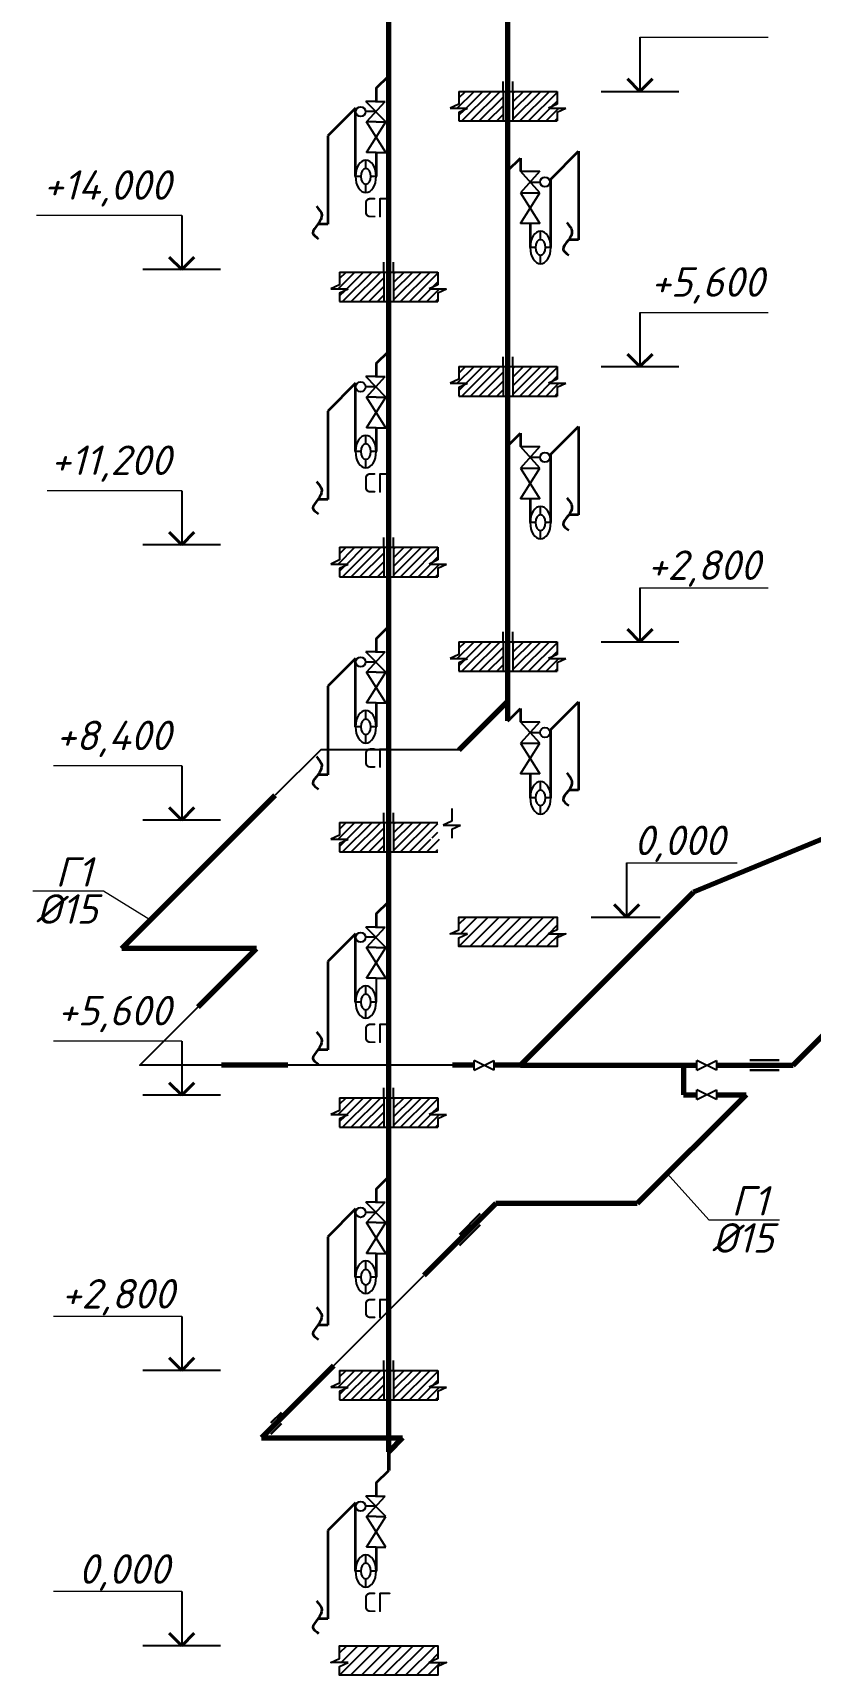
# Model space of a CAD drawing. Header units: millimetres. Extents: x -710977 to 10671, y -929782 to 89628.
# Drawn here: x -212.3 to -133.2, y 4356.3 to 4523.4 of the extents above; entities that cross this region are included whole.
import ezdxf

# ---------------------------------------------------------------- set-up
doc = ezdxf.new("R2010")
doc.units = ezdxf.units.MM
doc.header["$LTSCALE"] = 0.4
doc.layers.add('аксонометрия', color=84, linetype='Continuous')
doc.layers.add('кварталыИнфо', color=7, linetype='Continuous')
doc.layers.add('Надписи', color=7, linetype='Continuous', lineweight=20)
doc.styles.add('Zhenka', font='isocpeur.ttf', dxfattribs={"height": 400})
doc.styles.add('текстовый', font='isocpeui.ttf', dxfattribs={"height": 5})
doc.linetypes.add('ГОСТ 2.303 3', pattern='A,0.001,[1,GOST 2.303-68.shx,S=1,R=0,X=0,Y=0],-26', length=26.001)
pattern_1 = [(45, (-681.7215, 4279.6818), (-0.44194174, 0.44194174), [])]
pattern_2 = [(45, (-681.7215, 4307.6818), (-0.44194174, 0.44194174), [])]
pattern_3 = [(45, (-681.7215, 4335.6818), (-0.44194174, 0.44194174), [])]
pattern_4 = [(45, (-669.58795, 4326.06535), (-0.44194174, 0.44194174), [])]
pattern_5 = [(45, (-669.58795, 4354.06535), (-0.44194174, 0.44194174), [])]

msp = doc.modelspace()

# ---------------------------------------------------------------- hatches: boundary and pattern name
at = {"layer": 'аксонометрия', "lineweight": 25}
h = msp.add_hatch(dxfattribs=at)
h.set_pattern_fill('ANSI31', scale=5, style=0)
h.set_pattern_definition([(45, (-669.58795, 4382.06535), (-0.44194174, 0.44194174), [])])
h.paths.add_polyline_path([(-164.444, 4514.444), (-164.444, 4517.444), (-168.944, 4517.444), (-168.944, 4516.152), (-169.831, 4515.744), (-168.058, 4515.744), (-168.944, 4515.335), (-168.944, 4514.444)])
h = msp.add_hatch(dxfattribs=at)
h.set_pattern_fill('ANSI31', scale=5, style=0)
h.set_pattern_definition(pattern_5)
h.paths.add_polyline_path([(-158.058, 4515.744), (-159.831, 4515.744), (-158.944, 4516.152), (-158.944, 4517.444), (-163.444, 4517.444), (-163.444, 4514.444), (-158.944, 4514.444), (-158.944, 4515.335)])
h = msp.add_hatch(dxfattribs=at)
h.set_pattern_fill('ANSI31', scale=5, style=0)
h.set_pattern_definition([(45, (-681.7215, 4363.6818), (-0.44194174, 0.44194174), [])])
h.paths.add_polyline_path([(-176.578, 4496.06), (-176.578, 4499.06), (-181.078, 4499.06), (-181.078, 4497.768), (-181.965, 4497.36), (-180.191, 4497.36), (-181.078, 4496.952), (-181.078, 4496.06)])
h = msp.add_hatch(dxfattribs=at)
h.set_pattern_fill('ANSI31', scale=5, style=0)
h.set_pattern_definition(pattern_3)
h.paths.add_polyline_path([(-175.578, 4496.06), (-171.078, 4496.06), (-171.078, 4496.952), (-170.191, 4497.36), (-171.965, 4497.36), (-171.078, 4497.768), (-171.078, 4499.06), (-175.578, 4499.06)])
h = msp.add_hatch(dxfattribs=at)
h.set_pattern_fill('ANSI31', scale=5, style=0)
h.set_pattern_definition(pattern_5)
h.paths.add_polyline_path([(-164.444, 4486.444), (-164.444, 4489.444), (-168.944, 4489.444), (-168.944, 4488.152), (-169.831, 4487.744), (-168.058, 4487.744), (-168.944, 4487.335), (-168.944, 4486.444)])
h = msp.add_hatch(dxfattribs=at)
h.set_pattern_fill('ANSI31', scale=5, style=0)
h.set_pattern_definition(pattern_4)
h.paths.add_polyline_path([(-158.058, 4487.744), (-159.831, 4487.744), (-158.944, 4488.152), (-158.944, 4489.444), (-163.444, 4489.444), (-163.444, 4486.444), (-158.944, 4486.444), (-158.944, 4487.335)])
h = msp.add_hatch(dxfattribs=at)
h.set_pattern_fill('ANSI31', scale=5, style=0)
h.set_pattern_definition(pattern_3)
h.paths.add_polyline_path([(-176.578, 4468.06), (-176.578, 4471.06), (-181.078, 4471.06), (-181.078, 4469.768), (-181.965, 4469.36), (-180.191, 4469.36), (-181.078, 4468.952), (-181.078, 4468.06)])
h = msp.add_hatch(dxfattribs=at)
h.set_pattern_fill('ANSI31', scale=5, style=0)
h.set_pattern_definition(pattern_2)
h.paths.add_polyline_path([(-175.578, 4468.06), (-171.078, 4468.06), (-171.078, 4468.952), (-170.191, 4469.36), (-171.965, 4469.36), (-171.078, 4469.768), (-171.078, 4471.06), (-175.578, 4471.06)])
h = msp.add_hatch(dxfattribs=at)
h.set_pattern_fill('ANSI31', scale=5, style=0)
h.set_pattern_definition(pattern_4)
h.paths.add_polyline_path([(-164.444, 4458.444), (-164.444, 4461.444), (-168.944, 4461.444), (-168.944, 4460.152), (-169.831, 4459.744), (-168.058, 4459.744), (-168.944, 4459.335), (-168.944, 4458.444)])
h = msp.add_hatch(dxfattribs=at)
h.set_pattern_fill('ANSI31', scale=5, style=0)
h.set_pattern_definition([(45, (-669.58795, 4298.06535), (-0.44194174, 0.44194174), [])])
h.paths.add_polyline_path([(-158.058, 4459.744), (-159.831, 4459.744), (-158.944, 4460.152), (-158.944, 4461.444), (-163.444, 4461.444), (-163.444, 4458.444), (-158.944, 4458.444), (-158.944, 4459.335)])
h = msp.add_hatch(dxfattribs=at)
h.set_pattern_fill('ANSI31', scale=5, style=0)
h.set_pattern_definition(pattern_2)
h.paths.add_polyline_path([(-176.578, 4440.06), (-176.578, 4443.06), (-181.078, 4443.06), (-181.078, 4441.768), (-181.965, 4441.36), (-180.191, 4441.36), (-181.078, 4440.952), (-181.078, 4440.06)])
h = msp.add_hatch(dxfattribs=at)
h.set_pattern_fill('ANSI31', scale=5, style=0)
h.set_pattern_definition(pattern_1)
h.paths.add_polyline_path([(-175.578, 4440.06), (-171.078, 4440.06), (-171.078, 4440.952), (-170.191, 4441.36), (-171.965, 4441.36), (-171.078, 4441.768), (-171.078, 4443.06), (-175.578, 4443.06)])
h = msp.add_hatch(dxfattribs=at)
h.set_pattern_fill('ANSI31', scale=5, style=0)
h.set_pattern_definition(pattern_1)
h.paths.add_polyline_path([(-176.578, 4412.06), (-176.578, 4415.06), (-181.078, 4415.06), (-181.078, 4413.768), (-181.965, 4413.36), (-180.191, 4413.36), (-181.078, 4412.952), (-181.078, 4412.06)])
h = msp.add_hatch(dxfattribs=at)
h.set_pattern_fill('ANSI31', scale=5, style=0)
h.set_pattern_definition([(45, (-681.7215, 4251.6818), (-0.44194174, 0.44194174), [])])
h.paths.add_polyline_path([(-175.578, 4412.06), (-171.078, 4412.06), (-171.078, 4412.952), (-170.191, 4413.36), (-171.965, 4413.36), (-171.078, 4413.768), (-171.078, 4415.06), (-175.578, 4415.06)])
h = msp.add_hatch(dxfattribs=at)
h.set_pattern_fill('ANSI31', scale=5, style=0)
h.set_pattern_definition([(45, (-681.7215, 4251.9318), (-0.44194174, 0.44194174), [])])
h.paths.add_polyline_path([(-176.578, 4384.31), (-176.578, 4387.31), (-181.078, 4387.31), (-181.078, 4386.018), (-181.965, 4385.61), (-180.191, 4385.61), (-181.078, 4385.202), (-181.078, 4384.31)])
h = msp.add_hatch(dxfattribs=at)
h.set_pattern_fill('ANSI31', scale=5, style=0)
h.set_pattern_definition([(45, (-681.7215, 4223.9318), (-0.44194174, 0.44194174), [])])
h.paths.add_polyline_path([(-175.578, 4384.31), (-171.078, 4384.31), (-171.078, 4385.202), (-170.191, 4385.61), (-171.965, 4385.61), (-171.078, 4386.018), (-171.078, 4387.31), (-175.578, 4387.31)])
at = {"layer": 'кварталыИнфо', "ltscale": 0.12}
h = msp.add_hatch(dxfattribs=at)
h.set_pattern_fill('ANSI31', color=256, scale=0.25)
h.set_pattern_definition([(45, (-786.3329, 204.12744), (-0.56126601, 0.56126601), [])])
h.paths.add_polyline_path([(-168.058, 4431.744), (-169.831, 4431.744), (-168.944, 4432.152), (-168.944, 4433.444), (-158.944, 4433.444), (-158.944, 4432.152), (-159.831, 4431.744), (-158.058, 4431.744), (-158.944, 4431.335), (-158.944, 4430.444), (-168.944, 4430.444), (-168.944, 4431.335)])
h = msp.add_hatch(dxfattribs=at)
h.set_pattern_fill('ANSI31', color=256, scale=0.25)
h.set_pattern_definition([(45, (-798.4665, 129.9939), (-0.56126601, 0.56126601), [])])
h.paths.add_polyline_path([(-180.191, 4357.61), (-181.965, 4357.61), (-181.078, 4358.018), (-181.078, 4359.31), (-171.078, 4359.31), (-171.078, 4358.018), (-171.965, 4357.61), (-170.191, 4357.61), (-171.078, 4357.202), (-171.078, 4356.31), (-181.078, 4356.31), (-181.078, 4357.202)])

# ---------------------------------------------------------------- linework, layer by layer
at = {"color": 7, "lineweight": 20}
for p, q in [((-150.52, 4522.947), (-137.467, 4522.947)), ((-197.13, 4504.814), (-211.904, 4504.814)), ((-150.52, 4494.947), (-137.467, 4494.947)), ((-197.13, 4476.814), (-210.806, 4476.814)), ((-150.52, 4466.947), (-137.467, 4466.947)), ((-197.13, 4448.814), (-210.183, 4448.814)), ((-151.885, 4438.947), (-140.631, 4438.947)), ((-212.266, 4436.114), (-205.086, 4436.114)), ((-205.086, 4436.114), (-200.299, 4433.159)), ((-197.13, 4420.814), (-210.183, 4420.814)), ((-147.765, 4407.333), (-143.513, 4402.65)), ((-143.513, 4402.65), (-136.334, 4402.65)), ((-197.13, 4392.814), (-210.183, 4392.814)), ((-197.13, 4364.814), (-210.183, 4364.814))]:
    msp.add_line(p, q, dxfattribs=at)
at = {"color": 7, "lineweight": 25}
for p, q in [((-150.52, 4522.947), (-150.52, 4517.444)), ((-154.464, 4517.444), (-146.576, 4517.444)), ((-197.13, 4504.814), (-197.13, 4499.31)), ((-193.186, 4499.31), (-201.074, 4499.31)), ((-150.52, 4494.947), (-150.52, 4489.444)), ((-154.464, 4489.444), (-146.576, 4489.444)), ((-197.13, 4476.814), (-197.13, 4471.31)), ((-193.186, 4471.31), (-201.074, 4471.31)), ((-150.52, 4466.947), (-150.52, 4461.444)), ((-154.464, 4461.444), (-146.576, 4461.444)), ((-197.13, 4448.814), (-197.13, 4443.31)), ((-193.186, 4443.31), (-201.074, 4443.31)), ((-151.885, 4438.947), (-151.885, 4433.444)), ((-155.47, 4433.444), (-148.473, 4433.444)), ((-197.13, 4420.814), (-197.13, 4415.31)), ((-193.186, 4415.31), (-201.074, 4415.31)), ((-197.13, 4392.814), (-197.13, 4387.31)), ((-193.186, 4387.31), (-201.074, 4387.31)), ((-197.13, 4364.814), (-197.13, 4359.31)), ((-193.186, 4359.31), (-201.074, 4359.31))]:
    msp.add_line(p, q, dxfattribs=at)
at = {"color": 7, "lineweight": 35}
for p, q in [((-177.351, 4517.757), (-176.078, 4519.03)), ((-177.351, 4517.757), (-177.351, 4516.42)), ((-179.451, 4515.747), (-182.279, 4512.919)), ((-179.451, 4508.797), (-179.451, 4515.747)), ((-182.279, 4512.919), (-182.279, 4503.919)), ((-177.351, 4511.226), (-177.351, 4508.797)), ((-163.944, 4509.383), (-162.671, 4510.656)), ((-162.671, 4510.656), (-162.671, 4509.319)), ((-159.586, 4508.519), (-156.758, 4511.347)), ((-156.758, 4511.347), (-156.758, 4502.347)), ((-159.586, 4501.569), (-159.586, 4508.519)), ((-182.279, 4503.919), (-183.279, 4503.919)), ((-161.686, 4503.999), (-161.686, 4501.569)), ((-156.758, 4502.347), (-157.758, 4502.347)), ((-177.351, 4489.757), (-176.078, 4491.03)), ((-177.351, 4489.757), (-177.351, 4488.42)), ((-179.451, 4487.747), (-182.279, 4484.919)), ((-179.451, 4480.797), (-179.451, 4487.747)), ((-182.279, 4484.919), (-182.279, 4475.919)), ((-177.351, 4483.226), (-177.351, 4480.797)), ((-159.586, 4480.519), (-156.758, 4483.347)), ((-156.758, 4483.347), (-156.758, 4474.347)), ((-163.944, 4481.383), (-162.671, 4482.656)), ((-162.671, 4482.656), (-162.671, 4481.319)), ((-159.586, 4473.569), (-159.586, 4480.519)), ((-182.279, 4475.919), (-183.279, 4475.919)), ((-161.686, 4475.999), (-161.686, 4473.569)), ((-156.758, 4474.347), (-157.758, 4474.347)), ((-177.351, 4461.757), (-176.078, 4463.03)), ((-177.351, 4461.757), (-177.351, 4460.42)), ((-179.451, 4459.747), (-182.279, 4456.919)), ((-179.451, 4452.797), (-179.451, 4459.747)), ((-182.279, 4456.919), (-182.279, 4447.919)), ((-177.351, 4455.226), (-177.351, 4452.797)), ((-163.944, 4453.383), (-162.671, 4454.656)), ((-162.671, 4454.656), (-162.671, 4453.319)), ((-159.586, 4452.519), (-156.758, 4455.347)), ((-156.758, 4455.347), (-156.758, 4446.347)), ((-159.586, 4445.569), (-159.586, 4452.519)), ((-161.686, 4447.999), (-161.686, 4445.569)), ((-182.279, 4447.919), (-183.279, 4447.919)), ((-156.758, 4446.347), (-157.758, 4446.347)), ((-177.351, 4433.757), (-176.078, 4435.03)), ((-177.351, 4433.757), (-177.351, 4432.42)), ((-179.451, 4431.747), (-182.279, 4428.919)), ((-179.451, 4424.797), (-179.451, 4431.747)), ((-182.279, 4428.919), (-182.279, 4419.919)), ((-182.279, 4419.919), (-183.279, 4419.919)), ((-177.351, 4405.757), (-176.078, 4407.03)), ((-177.351, 4405.757), (-177.351, 4404.42)), ((-179.451, 4403.747), (-182.279, 4400.919)), ((-179.451, 4396.797), (-179.451, 4403.747)), ((-182.279, 4400.919), (-182.279, 4391.919)), ((-177.351, 4399.226), (-177.351, 4396.797)), ((-182.279, 4391.919), (-183.279, 4391.919)), ((-177.351, 4375.865), (-176.078, 4377.138)), ((-177.351, 4375.865), (-177.351, 4374.528)), ((-179.451, 4373.855), (-182.279, 4371.027)), ((-179.451, 4366.905), (-179.451, 4373.855)), ((-182.279, 4371.027), (-182.279, 4362.027)), ((-177.351, 4369.334), (-177.351, 4366.905)), ((-182.279, 4362.027), (-183.279, 4362.027))]:
    msp.add_line(p, q, dxfattribs=at)
at = {"lineweight": 30}
for p, q in [((-139.348, 4418.868), (-136.348, 4418.868)), ((-136.348, 4417.868), (-139.348, 4417.868)), ((-166.761, 4403.269), (-168.882, 4401.147)), ((-166.761, 4402.134), (-168.882, 4400.013)), ((-186.989, 4383.041), (-188.05, 4381.98)), ((-186.989, 4381.906), (-188.05, 4380.845))]:
    msp.add_line(p, q, dxfattribs=at)
at = {"color": 7, "lineweight": 50}
msp.add_line((-176.078, 4377.138), (-176.078, 4379.03), dxfattribs=at)
at = {"color": 7, "lineweight": 35}
for points in [[(-183.418, 4505.76), (-182.891, 4504.885), (-183.279, 4503.919), (-183.779, 4503.034), (-183.2, 4502.456)], [(-157.964, 4504.098), (-157.437, 4503.223), (-157.825, 4502.258), (-158.324, 4501.373), (-157.746, 4500.795)], [(-183.418, 4477.76), (-182.891, 4476.885), (-183.279, 4475.919), (-183.779, 4475.034), (-183.2, 4474.456)], [(-157.964, 4476.098), (-157.437, 4475.223), (-157.825, 4474.258), (-158.324, 4473.373), (-157.746, 4472.795)], [(-183.418, 4449.76), (-182.891, 4448.885), (-183.279, 4447.919), (-183.779, 4447.034), (-183.2, 4446.456)], [(-157.964, 4448.098), (-157.437, 4447.223), (-157.825, 4446.258), (-158.324, 4445.373), (-157.746, 4444.795)], [(-183.418, 4421.76), (-182.891, 4420.885), (-183.279, 4419.919), (-183.779, 4419.034), (-183.2, 4418.456)], [(-183.418, 4393.76), (-182.891, 4392.885), (-183.279, 4391.919), (-183.779, 4391.034), (-183.2, 4390.456)], [(-183.418, 4363.867), (-182.891, 4362.992), (-183.279, 4362.027), (-183.779, 4361.142), (-183.2, 4360.564)]]:
    msp.add_spline(points, degree=3, dxfattribs=at)
at = {"layer": 'аксонометрия', "color": 7, "lineweight": 70}
for p, q in [((-163.944, 4453.414), (-163.944, 4677.414)), ((-176.078, 4379.03), (-176.078, 4603.03))]:
    msp.add_line(p, q, dxfattribs=at)
at = {"layer": 'аксонометрия', "color": 7, "lineweight": 25}
for p, q in [((-164.444, 4517.444), (-164.444, 4518.444)), ((-163.444, 4517.444), (-163.444, 4518.444)), ((-168.944, 4517.444), (-158.944, 4517.444)), ((-168.944, 4517.444), (-168.944, 4516.152)), ((-164.444, 4517.444), (-164.444, 4514.444)), ((-163.444, 4517.444), (-163.444, 4514.444)), ((-158.944, 4517.444), (-158.944, 4516.152)), ((-177.39, 4515.384), (-178.429, 4515.384)), ((-177.429, 4516.42), (-178.412, 4516.42)), ((-176.368, 4514.348), (-178.412, 4516.42)), ((-178.333, 4514.348), (-176.446, 4516.42)), ((-177.429, 4516.42), (-176.446, 4516.42)), ((-168.944, 4516.152), (-169.831, 4515.744)), ((-169.831, 4515.744), (-168.058, 4515.744)), ((-168.944, 4515.335), (-168.058, 4515.744)), ((-168.944, 4515.335), (-168.944, 4514.444)), ((-158.944, 4516.152), (-159.831, 4515.744)), ((-159.831, 4515.744), (-158.058, 4515.744)), ((-158.944, 4515.335), (-158.058, 4515.744)), ((-158.944, 4515.335), (-158.944, 4514.444)), ((-177.351, 4514.348), (-178.333, 4514.348)), ((-176.368, 4511.226), (-178.333, 4514.348)), ((-178.333, 4511.226), (-176.368, 4514.348)), ((-177.351, 4514.348), (-176.368, 4514.348)), ((-168.944, 4514.444), (-158.944, 4514.444)), ((-163.944, 4514.444), (-163.944, 4509.444)), ((-178.401, 4509.583), (-178.401, 4510.45)), ((-177.351, 4511.226), (-178.333, 4511.226)), ((-177.351, 4511.226), (-176.368, 4511.226)), ((-178.922, 4508.797), (-179.451, 4508.797)), ((-177.351, 4508.797), (-177.879, 4508.797)), ((-161.686, 4508.219), (-160.686, 4508.219)), ((-178.401, 4507.145), (-178.401, 4508.012)), ((-160.636, 4502.355), (-160.636, 4503.222)), ((-161.158, 4501.569), (-161.686, 4501.569)), ((-159.586, 4501.569), (-160.115, 4501.569)), ((-176.578, 4499.06), (-176.578, 4500.06)), ((-175.578, 4499.06), (-175.578, 4500.06)), ((-160.636, 4499.916), (-160.636, 4500.783)), ((-181.078, 4499.06), (-171.078, 4499.06)), ((-181.078, 4499.06), (-181.078, 4497.768)), ((-176.578, 4499.06), (-176.578, 4496.06)), ((-175.578, 4499.06), (-175.578, 4496.06)), ((-171.078, 4499.06), (-171.078, 4497.768)), ((-181.078, 4497.768), (-181.965, 4497.36)), ((-181.965, 4497.36), (-180.191, 4497.36)), ((-181.078, 4496.952), (-180.191, 4497.36)), ((-181.078, 4496.952), (-181.078, 4496.06)), ((-171.078, 4497.768), (-171.965, 4497.36)), ((-171.965, 4497.36), (-170.191, 4497.36)), ((-171.078, 4496.952), (-170.191, 4497.36)), ((-171.078, 4496.952), (-171.078, 4496.06)), ((-181.078, 4496.06), (-171.078, 4496.06)), ((-164.444, 4489.444), (-164.444, 4490.444)), ((-163.444, 4489.444), (-163.444, 4490.444)), ((-177.429, 4488.42), (-178.412, 4488.42)), ((-176.368, 4486.348), (-178.412, 4488.42)), ((-178.333, 4486.348), (-176.446, 4488.42)), ((-177.429, 4488.42), (-176.446, 4488.42)), ((-168.944, 4488.152), (-169.831, 4487.744)), ((-168.944, 4489.444), (-158.944, 4489.444)), ((-168.944, 4489.444), (-168.944, 4488.152)), ((-164.444, 4489.444), (-164.444, 4486.444)), ((-163.444, 4489.444), (-163.444, 4486.444)), ((-158.944, 4488.152), (-159.831, 4487.744)), ((-158.944, 4489.444), (-158.944, 4488.152)), ((-177.39, 4487.384), (-178.429, 4487.384)), ((-169.831, 4487.744), (-168.058, 4487.744)), ((-168.944, 4487.335), (-168.058, 4487.744)), ((-168.944, 4487.335), (-168.944, 4486.444)), ((-168.944, 4486.444), (-158.944, 4486.444)), ((-159.831, 4487.744), (-158.058, 4487.744)), ((-158.944, 4487.335), (-158.058, 4487.744)), ((-158.944, 4487.335), (-158.944, 4486.444)), ((-177.351, 4486.348), (-178.333, 4486.348)), ((-176.368, 4483.226), (-178.333, 4486.348)), ((-178.333, 4483.226), (-176.368, 4486.348)), ((-177.351, 4486.348), (-176.368, 4486.348)), ((-177.351, 4483.226), (-178.333, 4483.226)), ((-177.351, 4483.226), (-176.368, 4483.226)), ((-178.401, 4481.583), (-178.401, 4482.45)), ((-178.922, 4480.797), (-179.451, 4480.797)), ((-178.401, 4479.145), (-178.401, 4480.012)), ((-177.351, 4480.797), (-177.879, 4480.797)), ((-161.686, 4480.219), (-160.686, 4480.219)), ((-160.636, 4474.355), (-160.636, 4475.222)), ((-161.158, 4473.569), (-161.686, 4473.569)), ((-159.586, 4473.569), (-160.115, 4473.569)), ((-176.578, 4471.06), (-176.578, 4472.06)), ((-175.578, 4471.06), (-175.578, 4472.06)), ((-160.636, 4471.916), (-160.636, 4472.783)), ((-181.078, 4469.768), (-181.965, 4469.36)), ((-181.078, 4471.06), (-171.078, 4471.06)), ((-181.078, 4471.06), (-181.078, 4469.768)), ((-176.578, 4471.06), (-176.578, 4468.06)), ((-175.578, 4471.06), (-175.578, 4468.06)), ((-171.078, 4469.768), (-171.965, 4469.36)), ((-171.078, 4471.06), (-171.078, 4469.768)), ((-181.965, 4469.36), (-180.191, 4469.36)), ((-181.078, 4468.952), (-180.191, 4469.36)), ((-181.078, 4468.952), (-181.078, 4468.06)), ((-181.078, 4468.06), (-171.078, 4468.06)), ((-171.965, 4469.36), (-170.191, 4469.36)), ((-171.078, 4468.952), (-170.191, 4469.36)), ((-171.078, 4468.952), (-171.078, 4468.06)), ((-168.944, 4461.444), (-158.944, 4461.444)), ((-168.944, 4461.444), (-168.944, 4460.152)), ((-164.444, 4461.444), (-164.444, 4462.444)), ((-164.444, 4461.444), (-164.444, 4458.444)), ((-163.444, 4461.444), (-163.444, 4462.444)), ((-163.444, 4461.444), (-163.444, 4458.444)), ((-158.944, 4461.444), (-158.944, 4460.152)), ((-177.429, 4460.42), (-178.412, 4460.42)), ((-176.368, 4458.348), (-178.412, 4460.42)), ((-178.333, 4458.348), (-176.446, 4460.42)), ((-177.429, 4460.42), (-176.446, 4460.42)), ((-168.944, 4460.152), (-169.831, 4459.744)), ((-169.831, 4459.744), (-168.058, 4459.744)), ((-168.944, 4459.335), (-168.058, 4459.744)), ((-158.944, 4460.152), (-159.831, 4459.744)), ((-159.831, 4459.744), (-158.058, 4459.744)), ((-158.944, 4459.335), (-158.058, 4459.744)), ((-177.39, 4459.384), (-178.429, 4459.384)), ((-177.351, 4458.348), (-178.333, 4458.348)), ((-176.368, 4455.226), (-178.333, 4458.348)), ((-178.333, 4455.226), (-176.368, 4458.348)), ((-177.351, 4458.348), (-176.368, 4458.348)), ((-168.944, 4459.335), (-168.944, 4458.444)), ((-158.944, 4459.335), (-158.944, 4458.444)), ((-177.351, 4455.226), (-178.333, 4455.226)), ((-177.351, 4455.226), (-176.368, 4455.226)), ((-178.401, 4453.583), (-178.401, 4454.45)), ((-178.922, 4452.797), (-179.451, 4452.797)), ((-178.401, 4451.145), (-178.401, 4452.012)), ((-177.351, 4452.797), (-177.879, 4452.797)), ((-161.686, 4452.219), (-160.686, 4452.219)), ((-160.636, 4446.355), (-160.636, 4447.222)), ((-161.158, 4445.569), (-161.686, 4445.569)), ((-160.636, 4443.916), (-160.636, 4444.783)), ((-159.586, 4445.569), (-160.115, 4445.569)), ((-181.078, 4443.06), (-171.078, 4443.06)), ((-181.078, 4443.06), (-181.078, 4441.768)), ((-176.578, 4443.06), (-176.578, 4444.06)), ((-176.578, 4443.06), (-176.578, 4440.06)), ((-175.578, 4443.06), (-175.578, 4444.06)), ((-175.578, 4443.06), (-175.578, 4440.06)), ((-169.664, 4443.183), (-170.55, 4442.774)), ((-169.664, 4444.474), (-169.664, 4443.183)), ((-181.078, 4441.768), (-181.965, 4441.36)), ((-181.965, 4441.36), (-180.191, 4441.36)), ((-181.078, 4440.952), (-180.191, 4441.36)), ((-170.55, 4442.774), (-168.777, 4442.774)), ((-169.664, 4442.366), (-168.777, 4442.774)), ((-169.664, 4442.366), (-169.664, 4441.474)), ((-181.078, 4440.952), (-181.078, 4440.06)), ((-181.078, 4440.06), (-171.078, 4440.06)), ((-177.39, 4431.384), (-178.429, 4431.384)), ((-177.429, 4432.42), (-178.412, 4432.42)), ((-176.368, 4430.348), (-178.412, 4432.42)), ((-178.333, 4430.348), (-176.446, 4432.42)), ((-177.429, 4432.42), (-176.446, 4432.42)), ((-177.351, 4430.348), (-178.333, 4430.348)), ((-176.368, 4427.226), (-178.333, 4430.348)), ((-178.333, 4427.226), (-176.368, 4430.348)), ((-177.351, 4430.348), (-176.368, 4430.348)), ((-178.401, 4425.583), (-178.401, 4426.45)), ((-177.351, 4427.226), (-178.333, 4427.226)), ((-177.351, 4427.226), (-177.351, 4424.797)), ((-177.351, 4427.226), (-176.368, 4427.226)), ((-178.922, 4424.797), (-179.451, 4424.797)), ((-177.351, 4424.797), (-177.879, 4424.797)), ((-178.401, 4423.145), (-178.401, 4424.012)), ((-167.387, 4417.861), (-167.387, 4418.861)), ((-167.387, 4417.861), (-165.387, 4418.861)), ((-165.387, 4417.861), (-167.387, 4418.861)), ((-165.387, 4418.861), (-165.387, 4417.861)), ((-144.754, 4417.861), (-144.754, 4418.861)), ((-144.754, 4417.861), (-142.754, 4418.861)), ((-142.754, 4417.861), (-144.754, 4418.861)), ((-142.754, 4418.861), (-142.754, 4417.861)), ((-181.078, 4415.06), (-171.078, 4415.06)), ((-181.078, 4415.06), (-181.078, 4413.768)), ((-176.578, 4415.06), (-176.578, 4416.06)), ((-176.578, 4415.06), (-176.578, 4412.06)), ((-175.578, 4415.06), (-175.578, 4416.06)), ((-175.578, 4415.06), (-175.578, 4412.06)), ((-171.078, 4415.06), (-171.078, 4413.768)), ((-144.754, 4414.861), (-144.754, 4415.861)), ((-144.754, 4414.861), (-142.754, 4415.861)), ((-142.754, 4414.861), (-144.754, 4415.861)), ((-142.754, 4415.861), (-142.754, 4414.861)), ((-181.078, 4413.768), (-181.965, 4413.36)), ((-181.965, 4413.36), (-180.191, 4413.36)), ((-181.078, 4412.952), (-180.191, 4413.36)), ((-181.078, 4412.952), (-181.078, 4412.06)), ((-171.078, 4413.768), (-171.965, 4413.36)), ((-171.965, 4413.36), (-170.191, 4413.36)), ((-171.078, 4412.952), (-170.191, 4413.36)), ((-171.078, 4412.952), (-171.078, 4412.06)), ((-181.078, 4412.06), (-171.078, 4412.06)), ((-177.39, 4403.384), (-178.429, 4403.384)), ((-177.429, 4404.42), (-178.412, 4404.42)), ((-176.368, 4402.348), (-178.412, 4404.42)), ((-178.333, 4402.348), (-176.446, 4404.42)), ((-177.429, 4404.42), (-176.446, 4404.42)), ((-177.351, 4402.348), (-178.333, 4402.348)), ((-176.368, 4399.226), (-178.333, 4402.348)), ((-178.333, 4399.226), (-176.368, 4402.348)), ((-177.351, 4402.348), (-176.368, 4402.348)), ((-178.401, 4397.583), (-178.401, 4398.45)), ((-177.351, 4399.226), (-178.333, 4399.226)), ((-177.351, 4399.226), (-176.368, 4399.226)), ((-178.922, 4396.797), (-179.451, 4396.797)), ((-177.351, 4396.797), (-177.879, 4396.797)), ((-178.401, 4395.145), (-178.401, 4396.012)), ((-176.578, 4387.31), (-176.578, 4388.31)), ((-175.578, 4387.31), (-175.578, 4388.31)), ((-181.078, 4387.31), (-171.078, 4387.31)), ((-181.078, 4387.31), (-181.078, 4386.018)), ((-176.578, 4387.31), (-176.578, 4384.31)), ((-175.578, 4387.31), (-175.578, 4384.31)), ((-171.078, 4387.31), (-171.078, 4386.018)), ((-181.078, 4386.018), (-181.965, 4385.61)), ((-181.965, 4385.61), (-180.191, 4385.61)), ((-181.078, 4385.202), (-180.191, 4385.61)), ((-181.078, 4385.202), (-181.078, 4384.31)), ((-171.078, 4386.018), (-171.965, 4385.61)), ((-171.965, 4385.61), (-170.191, 4385.61)), ((-171.078, 4385.202), (-170.191, 4385.61)), ((-171.078, 4385.202), (-171.078, 4384.31)), ((-181.078, 4384.31), (-171.078, 4384.31)), ((-177.429, 4374.528), (-178.412, 4374.528)), ((-176.368, 4372.456), (-178.412, 4374.528)), ((-178.333, 4372.456), (-176.446, 4374.528)), ((-177.429, 4374.528), (-176.446, 4374.528)), ((-177.39, 4373.492), (-178.429, 4373.492)), ((-177.351, 4372.456), (-178.333, 4372.456)), ((-176.368, 4369.334), (-178.333, 4372.456)), ((-178.333, 4369.334), (-176.368, 4372.456)), ((-177.351, 4372.456), (-176.368, 4372.456)), ((-178.401, 4367.691), (-178.401, 4368.558)), ((-177.351, 4369.334), (-178.333, 4369.334)), ((-177.351, 4369.334), (-176.368, 4369.334)), ((-178.922, 4366.905), (-179.451, 4366.905)), ((-178.401, 4365.252), (-178.401, 4366.119)), ((-177.351, 4366.905), (-177.879, 4366.905))]:
    msp.add_line(p, q, dxfattribs=at)
at = {"layer": 'аксонометрия'}
msp.add_line((-168.944, 4458.444), (-158.944, 4458.444), dxfattribs=at)
at = {"layer": 'аксонометрия', "color": 7, "lineweight": 60}
for q in [(-163.944, 4457.548), (-163.944, 4453.414)]:
    msp.add_line((-163.944, 4455.414), q, dxfattribs=at)
at = {"layer": 'аксонометрия', "color": 7, "lineweight": 25}
for points in [[(-168.058, 4431.744), (-169.831, 4431.744), (-168.944, 4432.152), (-168.944, 4433.444), (-158.944, 4433.444), (-158.944, 4432.152), (-159.831, 4431.744), (-158.058, 4431.744), (-158.944, 4431.335), (-158.944, 4430.444), (-168.944, 4430.444), (-168.944, 4431.335)], [(-180.191, 4357.61), (-181.965, 4357.61), (-181.078, 4358.018), (-181.078, 4359.31), (-171.078, 4359.31), (-171.078, 4358.018), (-171.965, 4357.61), (-170.191, 4357.61), (-171.078, 4357.202), (-171.078, 4356.31), (-181.078, 4356.31), (-181.078, 4357.202)]]:
    msp.add_lwpolyline(points, close=True, dxfattribs=at)
for centre in [(-178.929, 4515.384), (-160.186, 4508.219), (-178.929, 4487.384), (-160.186, 4480.219), (-178.929, 4459.384), (-160.186, 4452.219), (-178.929, 4431.384), (-178.929, 4403.384), (-178.929, 4373.492)]:
    msp.add_circle(centre, 0.5, dxfattribs=at)
at = {"layer": 'аксонометрия', "color": 7, "lineweight": 25, "extrusion": (0, 0, -1)}
for centre, major_axis, ratio in [((-178.401, 4508.797), (0, -1.653), 0.6353435), ((-178.401, 4508.797), (0, -0.786), 0.6634455), ((-160.636, 4501.569), (0, -1.653), 0.6353435), ((-160.636, 4501.569), (0, -0.786), 0.6634455), ((-178.401, 4480.797), (0, -1.653), 0.6353435), ((-178.401, 4480.797), (0, -0.786), 0.6634455), ((-160.636, 4473.569), (0, -1.653), 0.6353435), ((-160.636, 4473.569), (0, -0.786), 0.6634455), ((-178.401, 4452.797), (0, -1.653), 0.6353435), ((-178.401, 4452.797), (0, -0.786), 0.6634455), ((-160.636, 4445.569), (0, -1.653), 0.6353435), ((-160.636, 4445.569), (0, -0.786), 0.6634455), ((-178.401, 4424.797), (0, -1.653), 0.6353435), ((-178.401, 4424.797), (0, -0.786), 0.6634455), ((-178.401, 4396.797), (0, -1.653), 0.6353435), ((-178.401, 4396.797), (0, -0.786), 0.6634455), ((-178.401, 4366.905), (0, -1.653), 0.6353435), ((-178.401, 4366.905), (0, -0.786), 0.6634455)]:
    msp.add_ellipse(centre, major_axis=major_axis, ratio=ratio, dxfattribs=at)
at = {"layer": 'кварталыИнфо', "ltscale": 0.12}
for p, q in [((-162.671, 4509.319), (-160.701, 4509.319)), ((-160.701, 4507.119), (-162.671, 4509.319)), ((-160.701, 4509.319), (-162.671, 4507.119)), ((-162.671, 4507.119), (-160.701, 4507.119)), ((-162.671, 4503.999), (-160.701, 4507.119)), ((-162.671, 4507.119), (-160.701, 4503.999)), ((-160.701, 4503.999), (-162.671, 4503.999)), ((-162.671, 4481.319), (-160.701, 4481.319)), ((-160.701, 4479.119), (-162.671, 4481.319)), ((-160.701, 4481.319), (-162.671, 4479.119)), ((-162.671, 4479.119), (-160.701, 4479.119)), ((-162.671, 4475.999), (-160.701, 4479.119)), ((-162.671, 4479.119), (-160.701, 4475.999)), ((-160.701, 4475.999), (-162.671, 4475.999)), ((-162.671, 4453.319), (-160.701, 4453.319)), ((-160.701, 4451.119), (-162.671, 4453.319)), ((-160.701, 4453.319), (-162.671, 4451.119)), ((-162.671, 4451.119), (-160.701, 4451.119)), ((-162.671, 4447.999), (-160.701, 4451.119)), ((-162.671, 4451.119), (-160.701, 4447.999)), ((-160.701, 4447.999), (-162.671, 4447.999))]:
    msp.add_line(p, q, dxfattribs=at)
at = {"layer": 'кварталыИнфо', "linetype": 'ГОСТ 2.303 3', "ltscale": 0.12}
for p, q in [((-182.994, 4450.464), (-187.618, 4445.84)), ((-168.894, 4450.464), (-182.994, 4450.464)), ((-169.593, 4418.361), (-186.328, 4418.361)), ((-181.683, 4387.785), (-172.492, 4396.976))]:
    msp.add_line(p, q, dxfattribs=at)
msp.add_lwpolyline([(-193.074, 4418.361), (-201.387, 4418.361), (-195.447, 4424.301)], dxfattribs=at)
at = {"layer": 'Надписи', "color": 7, "linetype": 'ByBlock', "lineweight": 40, "ltscale": 0.2}
for p, q in [((-150.52, 4517.444), (-151.792, 4518.716)), ((-150.52, 4517.444), (-149.247, 4518.716)), ((-197.13, 4499.31), (-198.403, 4500.583)), ((-197.13, 4499.31), (-195.857, 4500.583)), ((-150.52, 4489.444), (-151.792, 4490.716)), ((-150.52, 4489.444), (-149.247, 4490.716)), ((-197.13, 4471.31), (-198.403, 4472.583)), ((-197.13, 4471.31), (-195.857, 4472.583)), ((-150.52, 4461.444), (-151.792, 4462.716)), ((-150.52, 4461.444), (-149.247, 4462.716)), ((-197.13, 4443.31), (-198.403, 4444.583)), ((-197.13, 4443.31), (-195.857, 4444.583)), ((-151.885, 4433.444), (-153.158, 4434.716)), ((-151.885, 4433.444), (-150.612, 4434.716)), ((-197.13, 4415.31), (-198.403, 4416.583)), ((-197.13, 4415.31), (-195.857, 4416.583)), ((-197.13, 4387.31), (-198.403, 4388.583)), ((-197.13, 4387.31), (-195.857, 4388.583)), ((-197.13, 4359.31), (-198.403, 4360.583)), ((-197.13, 4359.31), (-195.857, 4360.583))]:
    msp.add_line(p, q, dxfattribs=at)
at = {"layer": 'Надписи', "color": 7, "linetype": 'ByBlock', "lineweight": 70, "ltscale": 0.2}
for p, q in [((-168.894, 4450.464), (-163.944, 4455.414)), ((-109.66, 4450.542), (-145.08, 4435.968)), ((-203.217, 4430.241), (-187.618, 4445.84)), ((-162.687, 4418.361), (-145.08, 4435.968)), ((-189.507, 4430.241), (-203.217, 4430.241)), ((-195.447, 4424.301), (-189.507, 4430.241)), ((-134.927, 4418.361), (-125.169, 4428.119)), ((-186.328, 4418.361), (-193.074, 4418.361)), ((-167.387, 4418.361), (-169.593, 4418.361)), ((-162.687, 4418.361), (-165.387, 4418.361)), ((-162.687, 4418.361), (-146.097, 4418.361)), ((-146.097, 4418.361), (-146.097, 4415.361)), ((-146.097, 4418.361), (-144.754, 4418.361)), ((-142.754, 4418.361), (-134.927, 4418.361)), ((-139.737, 4415.361), (-150.803, 4404.295)), ((-146.097, 4415.361), (-144.754, 4415.361)), ((-142.754, 4415.361), (-139.737, 4415.361)), ((-165.173, 4404.295), (-172.492, 4396.976)), ((-150.803, 4404.295), (-165.173, 4404.295)), ((-181.683, 4387.785), (-189.024, 4380.444)), ((-189.024, 4380.444), (-174.664, 4380.444)), ((-174.664, 4380.444), (-176.078, 4379.03))]:
    msp.add_line(p, q, dxfattribs=at)

# ---------------------------------------------------------------- texts
at = {"color": 7, "lineweight": 20, "char_height": 3, "width": 14.94504, "style": 'текстовый'}
for s, insert, attachment_point in [('{\\fISOCPEUR|b0|i1|c0|p34;+14,000}', (-198.222, 4509.42), 3), ('{\\fISOCPEUR|b0|i1|c0|p34;+5,600}', (-149.428, 4499.553), 1), ('{\\fISOCPEUR|b0|i1|c0|p34;+11,200}', (-198.222, 4481.42), 3), ('{\\fISOCPEUR|b0|i1|c0|p34;+2,800}', (-149.767, 4470.743), 1), ('{\\fISOCPEUR|b0|i1|c0|p34;+8,400}', (-198.222, 4453.42), 3), ('{\\fISOCPEUR|b0|i1|c204|p34;0\\fISOCPEUR|b0|i1|c0|p34;,\\fISOCPEUR|b0|i1|c204|p34;000}', (-151.132, 4442.743), 1), ('{\\fISOCPEUR|b0|i1|c204|p34;Г1}', (-209.972, 4439.53), 1), ('{\\fISOCPEUR|b0|i1|c204|p34;%%C\\fISOCPEUR|b0|i1|c0|p34;15}', (-211.948, 4435.757), 1), ('{\\fISOCPEUR|b0|i1|c0|p34;+5,600}', (-198.222, 4425.42), 3), ('{\\fISOCPEUR|b0|i1|c204|p34;Г1}', (-141.22, 4406.067), 1), ('{\\fISOCPEUR|b0|i1|c204|p34;%%C\\fISOCPEUR|b0|i1|c0|p34;15}', (-143.195, 4402.294), 1), ('{\\fISOCPEUR|b0|i1|c0|p34;+2,800}', (-197.883, 4396.609), 3), ('{\\fISOCPEUR|b0|i1|c204|p34;0\\fISOCPEUR|b0|i1|c0|p34;,\\fISOCPEUR|b0|i1|c204|p34;0\\fISOCPEUR|b0|i1|c0|p34;00}', (-198.375, 4368.609), 3)]:
    msp.add_mtext(s, dxfattribs=dict(at, insert=insert, attachment_point=attachment_point))
at = {"layer": 'аксонометрия', "color": 7, "lineweight": 50, "char_height": 2, "width": 3.04928, "attachment_point": 1, "style": 'Zhenka'}
for insert in [(-178.639, 4506.617), (-178.639, 4478.617), (-178.639, 4422.617), (-178.639, 4394.617), (-178.639, 4364.724)]:
    msp.add_mtext('СГ', dxfattribs=dict(at, insert=insert))
at = {"layer": 'аксонометрия', "color": 7, "lineweight": 40, "insert": (-178.639, 4450.617), "char_height": 2, "width": 3.04928, "attachment_point": 1, "style": 'Zhenka'}
msp.add_mtext('СГ', dxfattribs=at)

doc.saveas('drawing.dxf')
